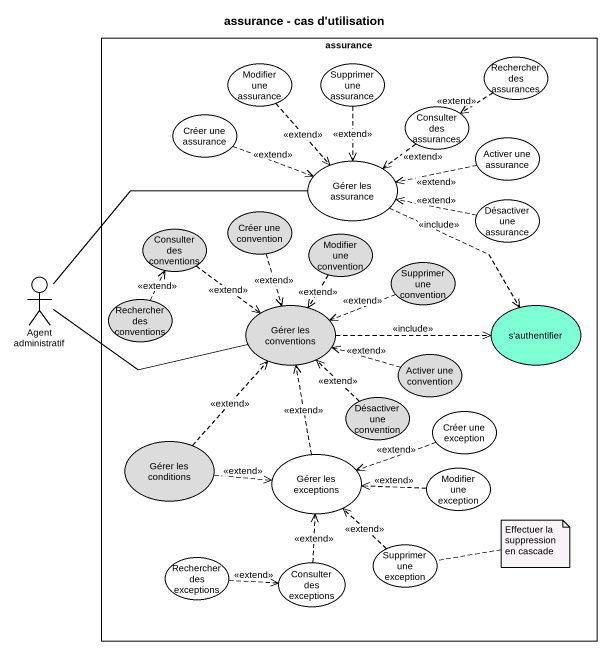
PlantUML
@startuml
title assurance - cas d'utilisation
rectangle assurance {
  usecase "Modifier une assurance" as Modifier_une_assurance #FFFFFF
  usecase "Supprimer une assurance" as Supprimer_une_assurance #FFFFFF
  usecase "Rechercher des assurances" as Rechercher_des_assurances #FFFFFF
  usecase "Créer une assurance" as Créer_une_assurance #FFFFFF
  usecase "Consulter des assurances" as Consulter_des_assurances #FFFFFF
  usecase "Gérer les assurance" as Gérer_les_assurance #FFFFFF
  usecase "Activer une assurance" as Activer_une_assurance #FFFFFF
  usecase "Désactiver une assurance" as Désactiver_une_assurance #FFFFFF
  usecase "Consulter des conventions" as Consulter_des_conventions #DCDCDC
  usecase "Créer une convention" as Créer_une_convention #DCDCDC
  usecase "Modifier une convention" as Modifier_une_convention #DCDCDC
  usecase "Supprimer une convention" as Supprimer_une_convention #DCDCDC
  usecase "Rechercher des conventions" as Rechercher_des_conventions #DCDCDC
  usecase "Gérer les conventions" as Gérer_les_conventions #DCDCDC
  usecase "s'authentifier" as s_authentifier #7FFFD4
  usecase "Activer une convention" as Activer_une_convention #DCDCDC
  usecase "Désactiver une convention" as Désactiver_une_convention #DCDCDC
  usecase "Gérer les conditions" as Gérer_les_conditions #DCDCDC
  usecase "Créer une exception" as Créer_une_exception #FFFFFF
  usecase "Gérer les exceptions" as Gérer_les_exceptions #FFFFFF
  usecase "Modifier une exception" as Modifier_une_exception #FFFFFF
  usecase "Rechercher des exceptions" as Rechercher_des_exceptions #FFFFFF
  usecase "Supprimer une exception" as Supprimer_une_exception #FFFFFF
  usecase "Consulter des exceptions" as Consulter_des_exceptions #FFFFFF
}
actor "Agent administratif" as Agent_administratif
Modifier_une_assurance ..> Gérer_les_assurance : <<extend>>
Supprimer_une_assurance ..> Gérer_les_assurance : <<extend>>
Rechercher_des_assurances ..> Consulter_des_assurances : <<extend>>
Créer_une_assurance .right.> Gérer_les_assurance : <<extend>>
Consulter_des_assurances ..> Gérer_les_assurance : <<extend>>
Gérer_les_assurance ..> s_authentifier : <<include>>
Activer_une_assurance .left.> Gérer_les_assurance : <<extend>>
Désactiver_une_assurance .left.> Gérer_les_assurance : <<extend>>
Consulter_des_conventions ..> Gérer_les_conventions : <<extend>>
Créer_une_convention ..> Gérer_les_conventions : <<extend>>
Modifier_une_convention ..> Gérer_les_conventions : <<extend>>
Agent_administratif -right- Gérer_les_assurance
Agent_administratif -right- Gérer_les_conventions
Supprimer_une_convention .left.> Gérer_les_conventions : <<extend>>
Rechercher_des_conventions .up.> Consulter_des_conventions : <<extend>>
Gérer_les_conventions .right.> s_authentifier : <<include>>
Activer_une_convention .left.> Gérer_les_conventions : <<extend>>
Désactiver_une_convention .up.> Gérer_les_conventions : <<extend>>
Gérer_les_conditions .up.> Gérer_les_conventions : <<extend>>
Gérer_les_conditions .right.> Gérer_les_exceptions : <<extend>>
Créer_une_exception .left.> Gérer_les_exceptions : <<extend>>
Gérer_les_exceptions .up.> Gérer_les_conventions : <<extend>>
Modifier_une_exception .left.> Gérer_les_exceptions : <<extend>>
Rechercher_des_exceptions .right.> Consulter_des_exceptions : <<extend>>
Supprimer_une_exception .up.> Gérer_les_exceptions : <<extend>>
Consulter_des_exceptions .up.> Gérer_les_exceptions : <<extend>>
note right of Supprimer_une_exception : Effectuer la suppression en cascade
@enduml
